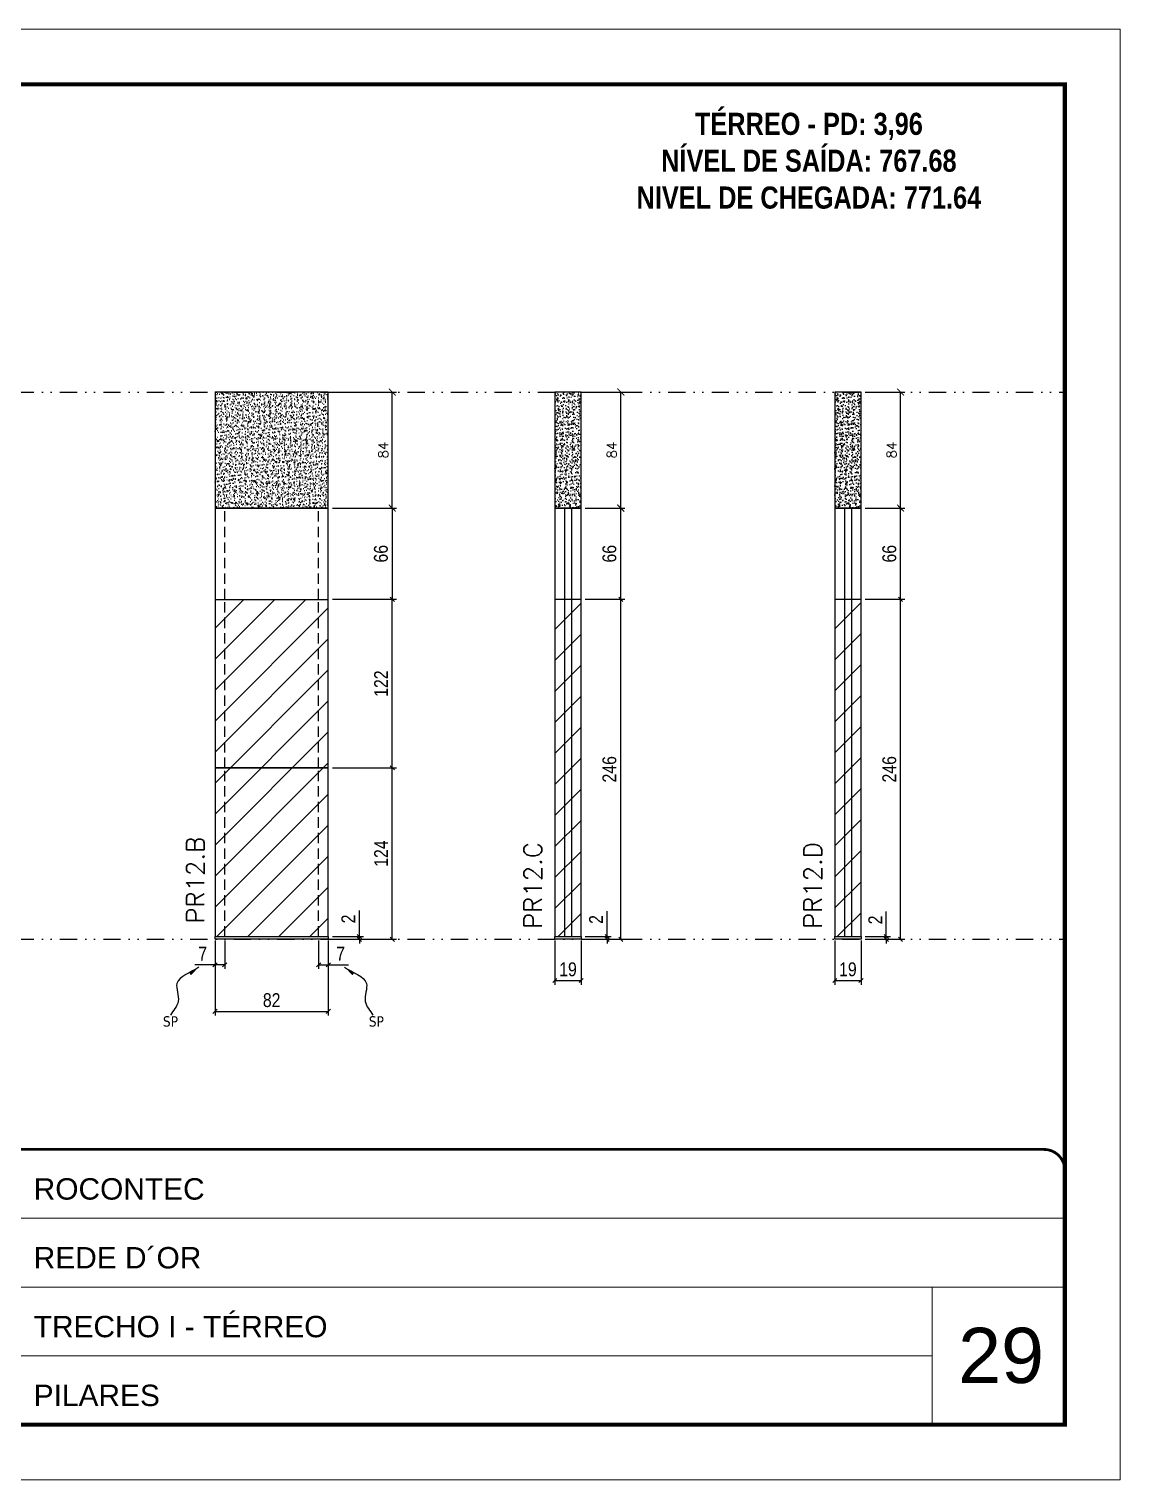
# Model space of a CAD drawing. Extents: x 2949 to 9230, y 1140 to 12527.
# Drawn here: x 3644 to 4434, y 3437 to 4487 of the extents above; entities that cross this region are included whole.
import ezdxf

# ---------------------------------------------------------------- set-up
doc = ezdxf.new("R2010")
doc.units = 0
for name, pattern in [('CONTINUO', [0]), ('DASHED', [0.75, 0.5, -0.25]), ('DIVIDE2', [0.625, 0.25, -0.125, 0, -0.125, 0, -0.125]), ('HIDDEN', [0.375, 0.25, -0.125])]:
    doc.linetypes.add(name, pattern=pattern)
for name, color, linetype, lineweight in [('CARIMBO', 255, 'Continuous', 9), ('Folhas', 255, 'Continuous', 9), ('Hachura', 251, 'Continuous', 9), ('SARRAFO DE PRESSAO', 251, 'DASHED', 9), ('Texto Seção', 7, 'Continuous', 15)]:
    doc.layers.add(name, color=color, linetype=linetype, lineweight=lineweight)
for name, color, linetype in [('COTA', 241, 'Continuous'), ('NOMENCLATURA', 7, 'Continuous'), ('Nível', 160, 'Continuous'), ('Painéis', 200, 'Continuous'), ('Romaneio', 10, 'Continuous'), ('SARR_2.2x7', 40, 'Continuous'), ('Sarrafo de Pressão', 42, 'HIDDEN'), ('texto', 7, 'Continuous')]:
    doc.layers.add(name, color=color, linetype=linetype)
doc.styles.add('ARIAL', font='arial.ttf')
doc.styles.add('COTA TECNICA', font='techl___.ttf', dxfattribs={"height": 10})
doc.styles.add('COTA TECNICA-50', font='techl___.ttf', dxfattribs={"height": 10})
doc.styles.add('REGUA-120', font='ROMANS.shx', dxfattribs={"height": 15})
doc.styles.add('ROMANC', font='techb___.ttf', dxfattribs={"height": 2.5})
doc.styles.add('ROMANS', font='romans.shx')
doc.styles.get("Standard").update_dxf_attribs({"font": 'arial.ttf'})
doc.dimstyles.new('COTA PAINEL-50', dxfattribs={"dimtxt": 10, "dimasz": 3, "dimexe": 3, "dimexo": 3, "dimgap": 3, "dimtad": 1, "dimdec": 1, "dimzin": 12, "dimdsep": 46, "dimtxsty": 'COTA TECNICA-50', "dimblk1": 'OBLIQUE', "dimblk2": 'OBLIQUE', "dimsah": 1, "dimcen": 0.9, "dimclrd": 4, "dimclre": 4, "dimclrt": 240, "dimadec": 1, "dimazin": 3, "dimtfac": 1, "dimtdec": 1, "dimtmove": 0, "dimatfit": 3, "dimfxl": 1, "dimtolj": 1, "dimtzin": 12, "dimarcsym": 0})
doc.dimstyles.new('Cota Paínel', dxfattribs={"dimtxt": 7, "dimasz": 5, "dimexe": 3, "dimexo": 3, "dimgap": 3, "dimtad": 1, "dimdec": 1, "dimzin": 12, "dimdsep": 46, "dimtxsty": 'ROMANS', "dimblk": 'ARCHTICK', "dimcen": 0, "dimclrd": 4, "dimclre": 4, "dimclrt": 1, "dimadec": 1, "dimazin": 3, "dimtfac": 1, "dimtdec": 1, "dimtmove": 0, "dimatfit": 3, "dimldrblk": 'OBLIQUE', "dimfxl": 1, "dimtolj": 1, "dimtzin": 12, "dimarcsym": 0})
doc.dimstyles.new('PAINEL', dxfattribs={"dimtxt": 10, "dimasz": 3, "dimexe": 3, "dimexo": 3, "dimgap": 3, "dimtad": 1, "dimdec": 1, "dimzin": 12, "dimdsep": 46, "dimtxsty": 'COTA TECNICA', "dimblk1": 'OBLIQUE', "dimblk2": 'OBLIQUE', "dimsah": 1, "dimcen": 0.9, "dimclrd": 4, "dimclre": 4, "dimclrt": 240, "dimadec": 1, "dimazin": 3, "dimtfac": 1, "dimtdec": 1, "dimtmove": 0, "dimatfit": 3, "dimfxl": 1, "dimtolj": 1, "dimtzin": 12, "dimarcsym": 0})
doc.dimstyles.get("Standard").update_dxf_attribs({"dimtxt": 0.18, "dimasz": 0.18, "dimexe": 0.18, "dimexo": 0.0625, "dimgap": 0.09, "dimtad": 0, "dimtih": 1, "dimtoh": 1, "dimdec": 4, "dimzin": 0, "dimdsep": 46, "dimtxsty": 'Standard', "dimcen": 0.09, "dimadec": 0, "dimazin": 0, "dimtfac": 1, "dimtdec": 4, "dimtofl": 0, "dimtmove": 0, "dimatfit": 3, "dimfxl": 1, "dimtolj": 1, "dimtzin": 0, "dimarcsym": 0})
pattern_1 = [(45, (-129268.967, -22713.47), (-11.2253202, 11.2253202), [])]

# ---------------------------------------------------------------- blocks, each defined once
blk = doc.blocks.new('9999999999')
at = {"color": 30, "linetype": 'CONTINUO'}
for p, q in [((98564.6, 34379.6), (99584, 34379.6)), ((98564.6, 34329.8), (99488, 34329.8)), ((99584, 34329.8), (99488, 34329.8)), ((99488, 34329.8), (99488, 34230.2)), ((98564.6, 34280), (99488, 34280))]:
    blk.add_line(p, q, dxfattribs=at)
at = {"color": 30, "linetype": 'CONTINUO', "const_width": 2}
blk.add_lwpolyline([(99584, 34230.2), (99584, 34414.4, 0.414214), (99569, 34429.4), (98229, 34429.4, 0.414214), (98214, 34414.4), (98214, 34245.2, 0.414214), (98229, 34230.2), (99584, 34230.2)], format="xyb", dxfattribs=at)
at = {"layer": 'Folhas'}
blk.add_lwpolyline([(98139, 34190.2), (99624, 34190.2), (99624, 35240.2), (98139, 35240.2)], close=True, dxfattribs=at)
at = {"layer": 'Folhas', "color": 30, "const_width": 3}
blk.add_lwpolyline([(98214, 34230.2), (99584, 34230.2), (99584, 35200.2), (98214, 35200.2)], close=True, dxfattribs=at)
at = {"color": 7, "linetype": 'Continuous', "ltscale": 5, "style": 'ARIAL'}
for s, height, p in [('ROCONTEC', 15.48, (98837.7, 34393.1)), ('REDE D´OR', 15.48, (98837.7, 34343.3)), ('TRECHO I - TÉRREO', 15.483, (98837.7, 34293.5)), ('PILARES', 15.48, (98837.7, 34243.7))]:
    blk.add_text(s, height=height, dxfattribs=at).set_placement(p)
blk = doc.blocks.new('_Oblique')
at = {"color": 0, "linetype": 'ByBlock', "lineweight": -2}
blk.add_line((-0.5, -0.5), (0.5, 0.5), dxfattribs=at)
blk = doc.blocks.new('*D358')
at = {"layer": 'COTA', "color": 4, "lineweight": -2, "transparency": 16777216}
for p, q in [((3779, 3827), (3779, 3772.8)), ((3861, 3827), (3861, 3772.8)), ((3779, 3775.8), (3861, 3775.8))]:
    blk.add_line(p, q, dxfattribs=at)
at = {"layer": 'Defpoints', "color": 0, "transparency": 16777216}
for p in [(3779, 3830), (3861, 3830), (3861, 3775.8)]:
    blk.add_point(p, dxfattribs=at)
at = {"layer": 'COTA', "color": 4, "lineweight": -2, "transparency": 16777216, "xscale": 3, "yscale": 3, "zscale": 3, "rotation": 180}
blk.add_blockref('_Oblique', (3779, 3775.8), dxfattribs=at)
at = {"layer": 'COTA', "color": 4, "lineweight": -2, "transparency": 16777216, "xscale": 3, "yscale": 3, "zscale": 3}
blk.add_blockref('_Oblique', (3861, 3775.8), dxfattribs=at)
at = {"layer": 'COTA', "color": 240, "transparency": 16777216, "insert": (3820, 3783.9), "char_height": 10, "attachment_point": 5, "style": 'COTA TECNICA'}
blk.add_mtext('\\A1;82', dxfattribs=at)
blk = doc.blocks.new('*D359')
at = {"layer": 'COTA', "color": 4, "lineweight": -2, "transparency": 16777216}
for p, q in [((3864, 3952), (3910.3, 3952)), ((3907.3, 3828), (3907.3, 3952)), ((3864, 3828), (3910.3, 3828))]:
    blk.add_line(p, q, dxfattribs=at)
at = {"layer": 'Defpoints', "color": 0, "transparency": 16777216}
for p in [(3861, 3952), (3907.3, 3952), (3861, 3828)]:
    blk.add_point(p, dxfattribs=at)
at = {"layer": 'COTA', "color": 4, "lineweight": -2, "transparency": 16777216, "xscale": 3, "yscale": 3, "zscale": 3}
for p, rotation in [((3907.3, 3952), 90), ((3907.3, 3828), 270)]:
    blk.add_blockref('_Oblique', p, dxfattribs=dict(at, rotation=rotation))
at = {"layer": 'COTA', "color": 240, "transparency": 16777216, "insert": (3899.2, 3890), "char_height": 10, "attachment_point": 5, "rotation": 90, "style": 'COTA TECNICA-50'}
blk.add_mtext('\\A1;124', dxfattribs=at)
blk = doc.blocks.new('*D360')
at = {"layer": 'COTA', "color": 4, "lineweight": -2, "transparency": 16777216}
for p, q in [((3883.5, 3830), (3883.5, 3848.8)), ((3864, 3830), (3886.5, 3830)), ((3864, 3828), (3886.5, 3828)), ((3883.5, 3828), (3883.5, 3830)), ((3883.5, 3828), (3883.5, 3825))]:
    blk.add_line(p, q, dxfattribs=at)
at = {"layer": 'Defpoints', "color": 0, "transparency": 16777216}
for p in [(3861, 3830), (3861, 3828), (3883.5, 3828)]:
    blk.add_point(p, dxfattribs=at)
at = {"layer": 'COTA', "color": 4, "lineweight": -2, "transparency": 16777216, "xscale": 3, "yscale": 3, "zscale": 3}
for p, rotation in [((3883.5, 3830), 270), ((3883.5, 3828), 90)]:
    blk.add_blockref('_Oblique', p, dxfattribs=dict(at, rotation=rotation))
at = {"layer": 'COTA', "color": 240, "transparency": 16777216, "insert": (3875.5, 3842.7), "char_height": 10, "attachment_point": 5, "rotation": 90, "style": 'COTA TECNICA-50'}
blk.add_mtext('\\A1;2', dxfattribs=at)
blk = doc.blocks.new('*D361')
at = {"layer": 'COTA', "color": 4, "lineweight": -2, "transparency": 16777216}
for p, q in [((3779, 3825), (3779, 3806.5)), ((3786, 3827), (3786, 3806.5)), ((3779, 3809.5), (3764.3, 3809.5)), ((3786, 3809.5), (3779, 3809.5))]:
    blk.add_line(p, q, dxfattribs=at)
at = {"layer": 'Defpoints', "color": 0, "transparency": 16777216}
for p in [(3779, 3828), (3786, 3830), (3779, 3809.5)]:
    blk.add_point(p, dxfattribs=at)
at = {"layer": 'COTA', "color": 4, "lineweight": -2, "transparency": 16777216, "xscale": 3, "yscale": 3, "zscale": 3, "rotation": 180}
blk.add_blockref('_Oblique', (3779, 3809.5), dxfattribs=at)
at = {"layer": 'COTA', "color": 4, "lineweight": -2, "transparency": 16777216, "xscale": 3, "yscale": 3, "zscale": 3}
blk.add_blockref('_Oblique', (3786, 3809.5), dxfattribs=at)
at = {"layer": 'COTA', "color": 240, "transparency": 16777216, "insert": (3770.1, 3817.6), "char_height": 10, "attachment_point": 5, "style": 'COTA TECNICA-50'}
blk.add_mtext('\\A1;7', dxfattribs=at)
blk = doc.blocks.new('*D362')
at = {"layer": 'COTA', "color": 4, "lineweight": -2, "transparency": 16777216}
for p, q in [((3854, 3827), (3854, 3806.5)), ((3861, 3825), (3861, 3806.5)), ((3854, 3809.5), (3861, 3809.5)), ((3861, 3809.5), (3875.7, 3809.5))]:
    blk.add_line(p, q, dxfattribs=at)
at = {"layer": 'Defpoints', "color": 0, "transparency": 16777216}
for p in [(3854, 3830), (3861, 3828), (3861, 3809.5)]:
    blk.add_point(p, dxfattribs=at)
at = {"layer": 'COTA', "color": 4, "lineweight": -2, "transparency": 16777216, "xscale": 3, "yscale": 3, "zscale": 3, "rotation": 180}
blk.add_blockref('_Oblique', (3854, 3809.5), dxfattribs=at)
at = {"layer": 'COTA', "color": 4, "lineweight": -2, "transparency": 16777216, "xscale": 3, "yscale": 3, "zscale": 3}
blk.add_blockref('_Oblique', (3861, 3809.5), dxfattribs=at)
at = {"layer": 'COTA', "color": 240, "transparency": 16777216, "insert": (3869.9, 3817.6), "char_height": 10, "attachment_point": 5, "style": 'COTA TECNICA-50'}
blk.add_mtext('\\A1;7', dxfattribs=at)
blk = doc.blocks.new('*D379')
at = {"layer": 'Defpoints', "color": 0, "linetype": 'ByBlock', "transparency": 16777216}
for p in [(3861, 4074), (3907.3, 4074), (3861, 3952)]:
    blk.add_point(p, dxfattribs=at)
at = {"layer": 'Romaneio', "color": 4, "linetype": 'ByBlock', "lineweight": -2, "transparency": 16777216}
for p, q in [((3864, 4074), (3910.3, 4074)), ((3907.3, 3952), (3907.3, 4074)), ((3864, 3952), (3910.3, 3952))]:
    blk.add_line(p, q, dxfattribs=at)
at = {"layer": 'Romaneio', "color": 4, "linetype": 'ByBlock', "lineweight": -2, "transparency": 16777216, "xscale": 3, "yscale": 3, "zscale": 3}
for p, rotation in [((3907.3, 4074), 90), ((3907.3, 3952), 270)]:
    blk.add_blockref('_Oblique', p, dxfattribs=dict(at, rotation=rotation))
at = {"layer": 'Romaneio', "color": 240, "linetype": 'ByBlock', "transparency": 16777216, "insert": (3899.2, 4013), "char_height": 10, "attachment_point": 5, "rotation": 90, "style": 'COTA TECNICA'}
blk.add_mtext('\\A1;122', dxfattribs=at)
blk = doc.blocks.new('*D380')
at = {"layer": 'COTA', "color": 4, "lineweight": -2, "transparency": 16777216}
for p, q in [((4025, 3827), (4025, 3795.1)), ((4044, 3827), (4044, 3795.1)), ((4025, 3798.1), (4044, 3798.1))]:
    blk.add_line(p, q, dxfattribs=at)
at = {"layer": 'Defpoints', "color": 0, "transparency": 16777216}
for p in [(4025, 3830), (4044, 3830), (4044, 3798.1)]:
    blk.add_point(p, dxfattribs=at)
at = {"layer": 'COTA', "color": 4, "lineweight": -2, "transparency": 16777216, "xscale": 3, "yscale": 3, "zscale": 3, "rotation": 180}
blk.add_blockref('_Oblique', (4025, 3798.1), dxfattribs=at)
at = {"layer": 'COTA', "color": 4, "lineweight": -2, "transparency": 16777216, "xscale": 3, "yscale": 3, "zscale": 3}
blk.add_blockref('_Oblique', (4044, 3798.1), dxfattribs=at)
at = {"layer": 'COTA', "color": 240, "transparency": 16777216, "insert": (4034.5, 3806.2), "char_height": 10, "attachment_point": 5, "style": 'COTA TECNICA'}
blk.add_mtext('\\A1;19', dxfattribs=at)
blk = doc.blocks.new('*D381')
at = {"layer": 'COTA', "color": 4, "lineweight": -2, "transparency": 16777216}
for p, q in [((4047, 4074), (4075.7, 4074)), ((4072.7, 3828), (4072.7, 4074)), ((4047, 3828), (4075.7, 3828))]:
    blk.add_line(p, q, dxfattribs=at)
at = {"layer": 'Defpoints', "color": 0, "transparency": 16777216}
for p in [(4044, 4074), (4072.7, 4074), (4044, 3828)]:
    blk.add_point(p, dxfattribs=at)
at = {"layer": 'COTA', "color": 4, "lineweight": -2, "transparency": 16777216, "xscale": 3, "yscale": 3, "zscale": 3}
for p, rotation in [((4072.7, 4074), 90), ((4072.7, 3828), 270)]:
    blk.add_blockref('_Oblique', p, dxfattribs=dict(at, rotation=rotation))
at = {"layer": 'COTA', "color": 240, "transparency": 16777216, "insert": (4064.5, 3951), "char_height": 10, "attachment_point": 5, "rotation": 90, "style": 'COTA TECNICA'}
blk.add_mtext('\\A1;246', dxfattribs=at)
blk = doc.blocks.new('*D382')
at = {"layer": 'COTA', "color": 4, "lineweight": -2, "transparency": 16777216}
for p, q in [((4062.8, 3830), (4062.8, 3848.3)), ((4047, 3830), (4065.8, 3830)), ((4047, 3828), (4065.8, 3828)), ((4062.8, 3828), (4062.8, 3830)), ((4062.8, 3828), (4062.8, 3825))]:
    blk.add_line(p, q, dxfattribs=at)
at = {"layer": 'Defpoints', "color": 0, "transparency": 16777216}
for p in [(4044, 3830), (4044, 3828), (4062.8, 3830)]:
    blk.add_point(p, dxfattribs=at)
at = {"layer": 'COTA', "color": 4, "lineweight": -2, "transparency": 16777216, "xscale": 3, "yscale": 3, "zscale": 3}
for p, rotation in [((4062.8, 3830), 270), ((4062.8, 3828), 90)]:
    blk.add_blockref('_Oblique', p, dxfattribs=dict(at, rotation=rotation))
at = {"layer": 'COTA', "color": 240, "transparency": 16777216, "insert": (4054.8, 3842.3), "char_height": 10, "attachment_point": 5, "rotation": 90, "style": 'COTA TECNICA-50'}
blk.add_mtext('\\A1;2', dxfattribs=at)
blk = doc.blocks.new('*D879')
at = {"layer": 'COTA', "color": 4, "linetype": 'ByBlock', "lineweight": -2, "transparency": 16777216}
for p, q in [((4047, 4140), (4075.7, 4140)), ((4072.7, 4074), (4072.7, 4140)), ((4047, 4074), (4075.7, 4074))]:
    blk.add_line(p, q, dxfattribs=at)
at = {"layer": 'Defpoints', "color": 0, "linetype": 'ByBlock', "transparency": 16777216}
for p in [(4044, 4140), (4072.7, 4140), (4044, 4074)]:
    blk.add_point(p, dxfattribs=at)
at = {"layer": 'COTA', "color": 4, "linetype": 'ByBlock', "lineweight": -2, "transparency": 16777216, "xscale": 3, "yscale": 3, "zscale": 3}
for p, rotation in [((4072.7, 4140), 90), ((4072.7, 4074), 270)]:
    blk.add_blockref('_Oblique', p, dxfattribs=dict(at, rotation=rotation))
at = {"layer": 'COTA', "color": 240, "linetype": 'ByBlock', "transparency": 16777216, "insert": (4064.5, 4107), "char_height": 10, "attachment_point": 5, "rotation": 90, "style": 'COTA TECNICA'}
blk.add_mtext('\\A1;66', dxfattribs=at)
blk = doc.blocks.new('*D383')
at = {"layer": 'COTA', "color": 4, "lineweight": -2, "transparency": 16777216}
for p, q in [((4227.6, 3827), (4227.6, 3795.1)), ((4246.6, 3827), (4246.6, 3795.1)), ((4227.6, 3798.1), (4246.6, 3798.1))]:
    blk.add_line(p, q, dxfattribs=at)
at = {"layer": 'Defpoints', "color": 0, "transparency": 16777216}
for p in [(4227.6, 3830), (4246.6, 3830), (4246.6, 3798.1)]:
    blk.add_point(p, dxfattribs=at)
at = {"layer": 'COTA', "color": 4, "lineweight": -2, "transparency": 16777216, "xscale": 3, "yscale": 3, "zscale": 3, "rotation": 180}
blk.add_blockref('_Oblique', (4227.6, 3798.1), dxfattribs=at)
at = {"layer": 'COTA', "color": 4, "lineweight": -2, "transparency": 16777216, "xscale": 3, "yscale": 3, "zscale": 3}
blk.add_blockref('_Oblique', (4246.6, 3798.1), dxfattribs=at)
at = {"layer": 'COTA', "color": 240, "transparency": 16777216, "insert": (4237.1, 3806.2), "char_height": 10, "attachment_point": 5, "style": 'COTA TECNICA'}
blk.add_mtext('\\A1;19', dxfattribs=at)
blk = doc.blocks.new('*D384')
at = {"layer": 'COTA', "color": 4, "lineweight": -2, "transparency": 16777216}
for p, q in [((4249.6, 4074), (4278.2, 4074)), ((4275.2, 3828), (4275.2, 4074)), ((4249.6, 3828), (4278.2, 3828))]:
    blk.add_line(p, q, dxfattribs=at)
at = {"layer": 'Defpoints', "color": 0, "transparency": 16777216}
for p in [(4246.6, 4074), (4275.2, 4074), (4246.6, 3828)]:
    blk.add_point(p, dxfattribs=at)
at = {"layer": 'COTA', "color": 4, "lineweight": -2, "transparency": 16777216, "xscale": 3, "yscale": 3, "zscale": 3}
for p, rotation in [((4275.2, 4074), 90), ((4275.2, 3828), 270)]:
    blk.add_blockref('_Oblique', p, dxfattribs=dict(at, rotation=rotation))
at = {"layer": 'COTA', "color": 240, "transparency": 16777216, "insert": (4267.1, 3951), "char_height": 10, "attachment_point": 5, "rotation": 90, "style": 'COTA TECNICA'}
blk.add_mtext('\\A1;246', dxfattribs=at)
blk = doc.blocks.new('*D385')
at = {"layer": 'COTA', "color": 4, "lineweight": -2, "transparency": 16777216}
for p, q in [((4264.9, 3830), (4264.9, 3848.1)), ((4249.6, 3830), (4267.9, 3830)), ((4249.6, 3828), (4267.9, 3828)), ((4264.9, 3828), (4264.9, 3830)), ((4264.9, 3828), (4264.9, 3825))]:
    blk.add_line(p, q, dxfattribs=at)
at = {"layer": 'Defpoints', "color": 0, "transparency": 16777216}
for p in [(4246.6, 3830), (4246.6, 3828), (4264.9, 3830)]:
    blk.add_point(p, dxfattribs=at)
at = {"layer": 'COTA', "color": 4, "lineweight": -2, "transparency": 16777216, "xscale": 3, "yscale": 3, "zscale": 3}
for p, rotation in [((4264.9, 3830), 270), ((4264.9, 3828), 90)]:
    blk.add_blockref('_Oblique', p, dxfattribs=dict(at, rotation=rotation))
at = {"layer": 'COTA', "color": 240, "transparency": 16777216, "insert": (4256.9, 3842), "char_height": 10, "attachment_point": 5, "rotation": 90, "style": 'COTA TECNICA-50'}
blk.add_mtext('\\A1;2', dxfattribs=at)
blk = doc.blocks.new('*D880')
at = {"layer": 'COTA', "color": 4, "linetype": 'ByBlock', "lineweight": -2, "transparency": 16777216}
for p, q in [((4249.6, 4140), (4278.2, 4140)), ((4275.2, 4074), (4275.2, 4140)), ((4249.6, 4074), (4278.2, 4074))]:
    blk.add_line(p, q, dxfattribs=at)
at = {"layer": 'Defpoints', "color": 0, "linetype": 'ByBlock', "transparency": 16777216}
for p in [(4246.6, 4140), (4275.2, 4140), (4246.6, 4074)]:
    blk.add_point(p, dxfattribs=at)
at = {"layer": 'COTA', "color": 4, "linetype": 'ByBlock', "lineweight": -2, "transparency": 16777216, "xscale": 3, "yscale": 3, "zscale": 3}
for p, rotation in [((4275.2, 4140), 90), ((4275.2, 4074), 270)]:
    blk.add_blockref('_Oblique', p, dxfattribs=dict(at, rotation=rotation))
at = {"layer": 'COTA', "color": 240, "linetype": 'ByBlock', "transparency": 16777216, "insert": (4267.1, 4107), "char_height": 10, "attachment_point": 5, "rotation": 90, "style": 'COTA TECNICA'}
blk.add_mtext('\\A1;66', dxfattribs=at)
blk = doc.blocks.new('*D897')
at = {"layer": 'Defpoints', "color": 0, "linetype": 'ByBlock', "transparency": 16777216}
for p in [(3861, 4140), (3861, 4074), (3907.3, 4074)]:
    blk.add_point(p, dxfattribs=at)
at = {"layer": 'Romaneio', "color": 4, "linetype": 'ByBlock', "lineweight": -2, "transparency": 16777216}
for p, q in [((3864, 4140), (3910.3, 4140)), ((3907.3, 4140), (3907.3, 4074)), ((3864, 4074), (3910.3, 4074))]:
    blk.add_line(p, q, dxfattribs=at)
at = {"layer": 'Romaneio', "color": 4, "linetype": 'ByBlock', "lineweight": -2, "transparency": 16777216, "xscale": 3, "yscale": 3, "zscale": 3}
for p, rotation in [((3907.3, 4140), 90), ((3907.3, 4074), 270)]:
    blk.add_blockref('_Oblique', p, dxfattribs=dict(at, rotation=rotation))
at = {"layer": 'Romaneio', "color": 240, "linetype": 'ByBlock', "transparency": 16777216, "insert": (3899.1, 4107), "char_height": 10, "attachment_point": 5, "rotation": 90, "style": 'COTA TECNICA'}
blk.add_mtext('\\A1;66', dxfattribs=at)
blk = doc.blocks.new('_ArchTick')
at = {"color": 0, "linetype": 'ByBlock', "const_width": 0.15}
blk.add_lwpolyline([(-0.5, -0.5), (0.5, 0.5)], dxfattribs=at)
blk = doc.blocks.new('*D1101')
at = {"layer": 'COTA', "color": 4, "lineweight": -2, "transparency": 16777216}
for p, q in [((3864, 4224), (3910.3, 4224)), ((3907.3, 4140), (3907.3, 4224)), ((3864, 4140), (3910.3, 4140))]:
    blk.add_line(p, q, dxfattribs=at)
at = {"layer": 'Defpoints', "color": 0, "transparency": 16777216}
for p in [(3861, 4224), (3907.3, 4224), (3861, 4140)]:
    blk.add_point(p, dxfattribs=at)
at = {"layer": 'COTA', "color": 4, "lineweight": -2, "transparency": 16777216, "xscale": 5, "yscale": 5, "zscale": 5}
for p, rotation in [((3907.3, 4224), 90), ((3907.3, 4140), 270)]:
    blk.add_blockref('_ArchTick', p, dxfattribs=dict(at, rotation=rotation))
at = {"layer": 'COTA', "color": 1, "transparency": 16777216, "insert": (3900.8, 4182), "char_height": 7, "attachment_point": 5, "rotation": 90, "style": 'ROMANS'}
blk.add_mtext('\\A1;84', dxfattribs=at)
blk = doc.blocks.new('*D1102')
at = {"layer": 'COTA', "color": 4, "lineweight": -2, "transparency": 16777216}
for p, q in [((4047, 4224), (4075.7, 4224)), ((4072.7, 4140), (4072.7, 4224)), ((4047, 4140), (4075.7, 4140))]:
    blk.add_line(p, q, dxfattribs=at)
at = {"layer": 'Defpoints', "color": 0, "transparency": 16777216}
for p in [(4044, 4224), (4072.7, 4224), (4044, 4140)]:
    blk.add_point(p, dxfattribs=at)
at = {"layer": 'COTA', "color": 4, "lineweight": -2, "transparency": 16777216, "xscale": 5, "yscale": 5, "zscale": 5}
for p, rotation in [((4072.7, 4224), 90), ((4072.7, 4140), 270)]:
    blk.add_blockref('_ArchTick', p, dxfattribs=dict(at, rotation=rotation))
at = {"layer": 'COTA', "color": 1, "transparency": 16777216, "insert": (4066.2, 4182), "char_height": 7, "attachment_point": 5, "rotation": 90, "style": 'ROMANS'}
blk.add_mtext('\\A1;84', dxfattribs=at)
blk = doc.blocks.new('*D1103')
at = {"layer": 'COTA', "color": 4, "lineweight": -2, "transparency": 16777216}
for p, q in [((4249.6, 4224), (4278.2, 4224)), ((4275.2, 4140), (4275.2, 4224)), ((4249.6, 4140), (4278.2, 4140))]:
    blk.add_line(p, q, dxfattribs=at)
at = {"layer": 'Defpoints', "color": 0, "transparency": 16777216}
for p in [(4246.6, 4224), (4275.2, 4224), (4246.6, 4140)]:
    blk.add_point(p, dxfattribs=at)
at = {"layer": 'COTA', "color": 4, "lineweight": -2, "transparency": 16777216, "xscale": 5, "yscale": 5, "zscale": 5}
for p, rotation in [((4275.2, 4224), 90), ((4275.2, 4140), 270)]:
    blk.add_blockref('_ArchTick', p, dxfattribs=dict(at, rotation=rotation))
at = {"layer": 'COTA', "color": 1, "transparency": 16777216, "insert": (4268.7, 4182), "char_height": 7, "attachment_point": 5, "rotation": 90, "style": 'ROMANS'}
blk.add_mtext('\\A1;84', dxfattribs=at)

msp = doc.modelspace()

# ---------------------------------------------------------------- hatches: boundary and pattern name
at = {"layer": 'COTA', "linetype": 'ByBlock'}
h = msp.add_hatch(dxfattribs=at)
h.set_pattern_fill('AR-CONC', color=256, scale=0.03)
h.set_pattern_definition([(50, (-2927.2577, 0), (5.46554, -0.4781726), [0.5715, -6.2865]), (355, (-2927.2577, 0), (-1.0573026, 5.7317054), [0.4572, -5.0292175]), (100.451445, (-2926.802, -0.04), (4.4082374, 5.2535326), [0.4857003, -5.3427073]), (46.1842, (-2927.258, 1.524), (8.132371, -1.26127), [0.85725, -9.42975]), (96.63556, (-2926.58, 1.419), (7.122124, 7.422784), [0.728551, -8.014068]), (351.18415, (-2927.258, 1.524), (7.122124, 7.422784), [0.685799, -7.543792]), (21, (-2926.4957, 1.143), (4.5484317, -3.067956), [0.5715, -6.2865]), (326, (-2926.4957, 1.143), (1.854061, 5.525639), [0.4572, -5.0292]), (71.451445, (-2926.1167, 0.8873), (6.4024926, 2.457683), [0.4857003, -5.342698]), (37.5, (-2927.2577, 0), (0.0926581, 2.53665117), [0, -4.96824, 0, -5.1054, 0, -5.04825]), (7.5, (-2927.2577, 0), (2.0045899, 3.0054172), [0, -2.91084, 0, -4.85394, 0, -1.92405]), (327.5, (-2928.957, 0), (4.06771786, -0.1718623), [0, -1.905, 0, -5.9436, 0, -7.8867]), (317.5, (-2929.719, 0), (4.4438754, 0.7627947), [0, -2.4765, 0, -3.94716, 0, -5.6007])])
h.paths.add_polyline_path([(3861.01, 4223.99), (3779.01, 4223.99), (3779.01, 4139.99), (3861.01, 4139.99)])
h = msp.add_hatch(dxfattribs=at)
h.set_pattern_fill('AR-CONC', color=256, scale=0.03)
h.set_pattern_definition([(50, (-3197, 0), (5.46554, -0.4781726), [0.5715, -6.2865]), (355, (-3197, 0), (-1.0573026, 5.7317054), [0.4572, -5.0292175]), (100.451445, (-3196.5445, -0.04), (4.4082374, 5.2535326), [0.4857003, -5.3427073]), (46.1842, (-3197, 1.524), (8.132371, -1.26127), [0.85725, -9.42975]), (96.63556, (-3196.322, 1.419), (7.122124, 7.422784), [0.728551, -8.014068]), (351.18415, (-3197, 1.524), (7.122124, 7.422784), [0.685799, -7.543792]), (21, (-3196.238, 1.143), (4.5484317, -3.067956), [0.5715, -6.2865]), (326, (-3196.238, 1.143), (1.854061, 5.525639), [0.4572, -5.0292]), (71.451445, (-3195.859, 0.8873), (6.4024926, 2.457683), [0.4857003, -5.342698]), (37.5, (-3197, 0), (0.0926581, 2.53665117), [0, -4.96824, 0, -5.1054, 0, -5.04825]), (7.5, (-3197, 0), (2.0045899, 3.00541724), [0, -2.91084, 0, -4.85394, 0, -1.92405]), (327.5, (-3198.6993, 0), (4.06771786, -0.1718623), [0, -1.905, 0, -5.9436, 0, -7.8867]), (317.5, (-3199.4613, 0), (4.4438754, 0.7627947), [0, -2.4765, 0, -3.94716, 0, -5.6007])])
h.paths.add_polyline_path([(4044, 4223.99), (4025, 4223.99), (4025, 4139.99), (4044, 4139.99)])
h = msp.add_hatch(dxfattribs=at)
h.set_pattern_fill('AR-CONC', color=256, scale=0.03)
h.set_pattern_definition([(50, (-2994.426, 0), (5.46554, -0.4781726), [0.5715, -6.2865]), (355, (-2994.426, 0), (-1.0573026, 5.7317054), [0.4572, -5.0292175]), (100.451445, (-2993.9705, -0.04), (4.4082374, 5.2535326), [0.4857003, -5.3427073]), (46.1842, (-2994.426, 1.524), (8.132371, -1.26127), [0.85725, -9.42975]), (96.63556, (-2993.748, 1.419), (7.122124, 7.422784), [0.728551, -8.014068]), (351.18415, (-2994.426, 1.524), (7.122124, 7.422784), [0.685799, -7.543792]), (21, (-2993.664, 1.143), (4.5484317, -3.067956), [0.5715, -6.2865]), (326, (-2993.664, 1.143), (1.854061, 5.525639), [0.4572, -5.0292]), (71.451445, (-2993.285, 0.8873), (6.4024926, 2.457683), [0.4857003, -5.342698]), (37.5, (-2994.426, 0), (0.0926581, 2.53665117), [0, -4.96824, 0, -5.1054, 0, -5.04825]), (7.5, (-2994.426, 0), (2.0045899, 3.00541724), [0, -2.91084, 0, -4.85394, 0, -1.92405]), (327.5, (-2996.1253, 0), (4.06771786, -0.1718623), [0, -1.905, 0, -5.9436, 0, -7.8867]), (317.5, (-2996.8873, 0), (4.4438754, 0.7627947), [0, -2.4765, 0, -3.94716, 0, -5.6007])])
h.paths.add_polyline_path([(4246.58, 4223.99), (4227.58, 4223.99), (4227.58, 4139.99), (4246.58, 4139.99)])
at = {"layer": 'Hachura', "linetype": 'ByBlock'}
h = msp.add_hatch(dxfattribs=at)
h.set_pattern_fill('ANSI31', color=256, scale=5)
h.set_pattern_definition(pattern_1)
h.paths.add_polyline_path([(3861.01, 4073.99), (3779.01, 4073.99), (3779.01, 3951.99), (3861.01, 3951.99)])
h.paths.add_polyline_path([(3861.01, 3951.99), (3779.01, 3951.99), (3779.01, 3829.99), (3861.01, 3829.99)])
h = msp.add_hatch(dxfattribs=at)
h.set_pattern_fill('ANSI31', color=256, scale=5)
h.set_pattern_definition(pattern_1)
h.paths.add_polyline_path([(4044, 4073.99), (4025, 4073.99), (4025, 3829.99), (4044, 3829.99)])
h.paths.add_polyline_path([(4246.58, 4073.99), (4227.58, 4073.99), (4227.58, 3829.99), (4246.58, 3829.99)])

# ---------------------------------------------------------------- linework, layer by layer
at = {"layer": 'COTA', "linetype": 'ByBlock'}
for points in [[(3779.01, 4139.99), (3861.01, 4139.99), (3861.01, 4223.99), (3779.01, 4223.99)], [(4025, 4139.99), (4044, 4139.99), (4044, 4223.99), (4025, 4223.99)], [(4227.58, 4139.99), (4246.58, 4139.99), (4246.58, 4223.99), (4227.58, 4223.99)]]:
    msp.add_lwpolyline(points, close=True, dxfattribs=at)
at = {"layer": 'Nível', "color": 4, "linetype": 'DIVIDE2', "ltscale": 50}
for p, q in [((3383.69, 4223.99), (4394.03, 4223.99)), ((3383.69, 3827.99), (4394.03, 3827.99))]:
    msp.add_line(p, q, dxfattribs=at)
at = {"layer": 'Painéis'}
for p, q in [((3861.01, 4139.99), (3779.01, 4139.99)), ((3779.01, 4139.99), (3779.01, 3951.99)), ((3861.01, 3951.99), (3861.01, 4139.99)), ((3779.01, 4073.99), (3861.01, 4073.99)), ((4044, 4073.99), (4025, 4073.99)), ((4246.58, 4073.99), (4227.58, 4073.99)), ((3779.01, 3951.99), (3861.01, 3951.99))]:
    msp.add_line(p, q, dxfattribs=at)
for points in [[(4025, 3829.99), (4044, 3829.99), (4044, 4139.99), (4025, 4139.99)], [(4227.58, 3829.99), (4246.58, 3829.99), (4246.58, 4139.99), (4227.58, 4139.99)], [(3779.01, 3829.99), (3861.01, 3829.99), (3861.01, 3951.99), (3779.01, 3951.99)], [(3779.01, 3829.99), (3861.01, 3829.99), (3861.01, 3827.99), (3779.01, 3827.99)], [(4025, 3829.99), (4044, 3829.99), (4044, 3827.99), (4025, 3827.99)], [(4227.58, 3829.99), (4246.58, 3829.99), (4246.58, 3827.99), (4227.58, 3827.99)]]:
    msp.add_lwpolyline(points, close=True, dxfattribs=at)
at = {"layer": 'SARR_2.2x7'}
for p, q in [((4032, 4139.99), (4032, 4073.99)), ((4037, 4139.99), (4037, 4073.99)), ((4234.58, 4139.99), (4234.58, 4073.99)), ((4239.58, 4139.99), (4239.58, 4073.99)), ((4032, 4073.99), (4032, 3829.99)), ((4037, 4073.99), (4037, 3829.99)), ((4234.58, 4073.99), (4234.58, 3829.99)), ((4239.58, 4073.99), (4239.58, 3829.99))]:
    msp.add_line(p, q, dxfattribs=at)
at = {"layer": 'Sarrafo de Pressão', "ltscale": 30}
for p, q in [((3786.01, 4073.99), (3786.01, 4139.99)), ((3854.01, 4073.99), (3854.01, 4138.91)), ((3786.01, 3951.99), (3786.01, 4073.99)), ((3854.01, 3951.99), (3854.01, 4073.99)), ((3786.01, 3829.99), (3786.01, 3951.99)), ((3854.01, 3829.99), (3854.01, 3951.99))]:
    msp.add_line(p, q, dxfattribs=at)

# ---------------------------------------------------------------- block references
at = {"layer": 'SARRAFO DE PRESSAO', "color": 6, "linetype": 'ByBlock'}
msp.add_blockref('9999999999', (-95189.94, -30753.5), dxfattribs=at)

# ---------------------------------------------------------------- texts
at = {"layer": 'CARIMBO', "style": 'ARIAL'}
msp.add_text('29', height=40, dxfattribs=at).set_placement((4316.89, 3506.85))
at = {"layer": 'NOMENCLATURA', "color": 2, "insert": (4208.86, 4452.77), "char_height": 16, "attachment_point": 2, "style": 'ROMANC'}
msp.add_mtext_dynamic_manual_height_columns('\\PTÉRREO - PD: 3,96\\PNÍVEL DE SAÍDA: 767.68\\PNIVEL DE CHEGADA: 771.64', width=300.2766, gutter_width=1, heights=[0], dxfattribs=at)
at = {"layer": 'texto', "color": 0, "char_height": 7.5, "attachment_point": 5}
for insert in [(3746.76, 3768.5), (3895.79, 3768.5)]:
    msp.add_mtext('{\\fTahoma|b0|i0|c0|p34;\\C4;SP}', dxfattribs=dict(at, insert=insert))
at = {"layer": 'Texto Seção', "char_height": 13, "width": 285.3299, "rotation": 90, "style": 'REGUA-120'}
for s, insert, attachment_point in [('PR12.B', (3758.25, 3839.24), 1), ('PR12.C', (4015.55, 3835.4), 7), ('PR12.D', (4218.13, 3835.4), 7)]:
    msp.add_mtext(s, dxfattribs=dict(at, insert=insert, attachment_point=attachment_point))

# ---------------------------------------------------------------- dimensions: what is measured, and where the dimension line sits
at = {"layer": 'COTA'}
for base, p1, p2, angle, dimstyle, picture, middle in [((3907.25, 4223.99), (3861.01, 4139.99), (3861.01, 4223.99), 90, 'Cota Paínel', '*D1101', (3900.75, 4181.99)), ((4072.65, 4223.99), (4044, 4139.99), (4044, 4223.99), 90, 'Cota Paínel', '*D1102', (4066.15, 4181.99)), ((4275.23, 4223.99), (4246.58, 4139.99), (4246.58, 4223.99), 90, 'Cota Paínel', '*D1103', (4268.73, 4181.99)), ((3907.25, 3951.99), (3861.01, 3827.99), (3861.01, 3951.99), 90, 'COTA PAINEL-50', '*D359', (3899.18, 3889.99)), ((3779.01, 3809.48), (3786.01, 3829.99), (3779.01, 3827.99), 180, 'COTA PAINEL-50', '*D361', (3770.15, 3817.55))]:
    dim = msp.add_linear_dim(base=base, p1=p1, p2=p2, angle=angle, dimstyle=dimstyle, dxfattribs=at)
    dim.commit()
    dim.dimension.update_dxf_attribs({"geometry": picture, "text_midpoint": middle})
at = {"layer": 'COTA', "linetype": 'ByBlock'}
for base, p1, p2, picture, middle in [((4072.65, 4139.99), (4044, 4073.99), (4044, 4139.99), '*D879', (4064.55, 4106.99)), ((4275.23, 4139.99), (4246.58, 4073.99), (4246.58, 4139.99), '*D880', (4267.12, 4106.99))]:
    dim = msp.add_linear_dim(base=base, p1=p1, p2=p2, angle=90, dimstyle='PAINEL', dxfattribs=at)
    dim.commit()
    dim.dimension.update_dxf_attribs({"geometry": picture, "text_midpoint": middle})
at = {"layer": 'COTA'}
for base, p1, p2, picture, middle in [((4072.65, 4073.99), (4044, 3827.99), (4044, 4073.99), '*D381', (4064.55, 3950.99)), ((4275.23, 4073.99), (4246.58, 3827.99), (4246.58, 4073.99), '*D384', (4267.12, 3950.99))]:
    dim = msp.add_linear_dim(base=base, p1=p1, p2=p2, angle=90, dimstyle='PAINEL', override={"dimarcsym": 2}, dxfattribs=at)
    dim.commit()
    dim.dimension.update_dxf_attribs({"geometry": picture, "text_midpoint": middle})
for base, p1, p2, picture, middle in [((3883.54, 3827.99), (3861.01, 3829.99), (3861.01, 3827.99), '*D360', (3883.54, 3842.74)), ((4062.79, 3829.99), (4044, 3827.99), (4044, 3829.99), '*D382', (4062.79, 3842.28)), ((4264.93, 3829.99), (4246.58, 3827.99), (4246.58, 3829.99), '*D385', (4264.93, 3842.05))]:
    dim = msp.add_linear_dim(base=base, p1=p1, p2=p2, angle=90, dimstyle='COTA PAINEL-50', dxfattribs=at)
    dim.commit()
    dim.dimension.update_dxf_attribs({"geometry": picture, "text_midpoint": middle, "dimtype": 160})
for base, p1, p2, picture, middle in [((3861.01, 3775.82), (3779.01, 3829.99), (3861.01, 3829.99), '*D358', (3820.01, 3783.91)), ((4044, 3798.1), (4025, 3829.99), (4044, 3829.99), '*D380', (4034.5, 3806.19)), ((4246.58, 3798.1), (4227.58, 3829.99), (4246.58, 3829.99), '*D383', (4237.08, 3806.19))]:
    dim = msp.add_linear_dim(base=base, p1=p1, p2=p2, dimstyle='PAINEL', override={"dimarcsym": 2}, dxfattribs=at)
    dim.commit()
    dim.dimension.update_dxf_attribs({"geometry": picture, "text_midpoint": middle})
dim = msp.add_linear_dim(base=(3861.01, 3809.48), p1=(3854.01, 3829.99), p2=(3861.01, 3827.99), dimstyle='COTA PAINEL-50', dxfattribs=at)
dim.commit()
dim.dimension.update_dxf_attribs({"geometry": '*D362', "text_midpoint": (3869.88, 3817.55)})
at = {"layer": 'Romaneio', "linetype": 'ByBlock'}
dim = msp.add_linear_dim(base=(3907.25, 4073.99), p1=(3861.01, 4139.99), p2=(3861.01, 4073.99), angle=90, dimstyle='PAINEL', dxfattribs=at)
dim.commit()
dim.dimension.update_dxf_attribs({"geometry": '*D897', "text_midpoint": (3899.15, 4106.99)})
dim = msp.add_aligned_dim(p1=(3861.01, 3951.99), p2=(3861.01, 4073.99), distance=-46.24, dimstyle='PAINEL', dxfattribs=at)
dim.commit()
dim.dimension.update_dxf_attribs({"geometry": '*D379', "text_midpoint": (3899.19, 4012.99)})

# ---------------------------------------------------------------- leaders
at = {"layer": 'COTA', "path_type": 1}
for points in [[(3767.18, 3807.81), (3751.4, 3795.98), (3752.32, 3782.97), (3746.77, 3773.19)], [(3872.84, 3807.81), (3888.63, 3795.98), (3887.7, 3782.97), (3893.25, 3773.19)]]:
    msp.add_leader(points, dimstyle='Standard', override={"dimasz": 8}, dxfattribs=at)

doc.saveas('drawing.dxf')
